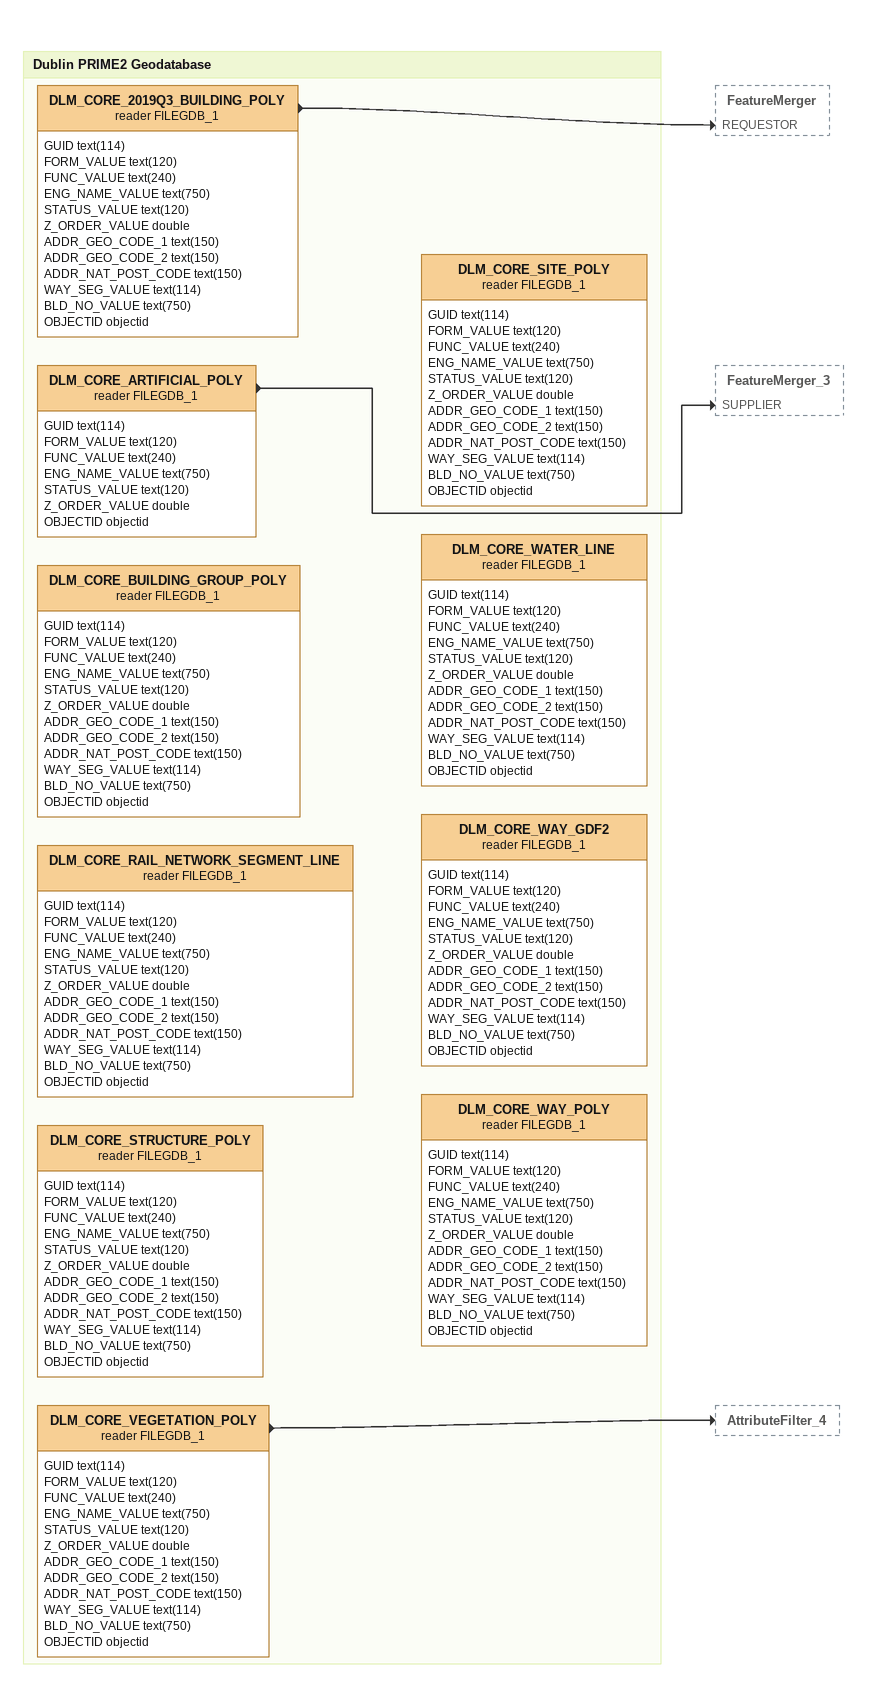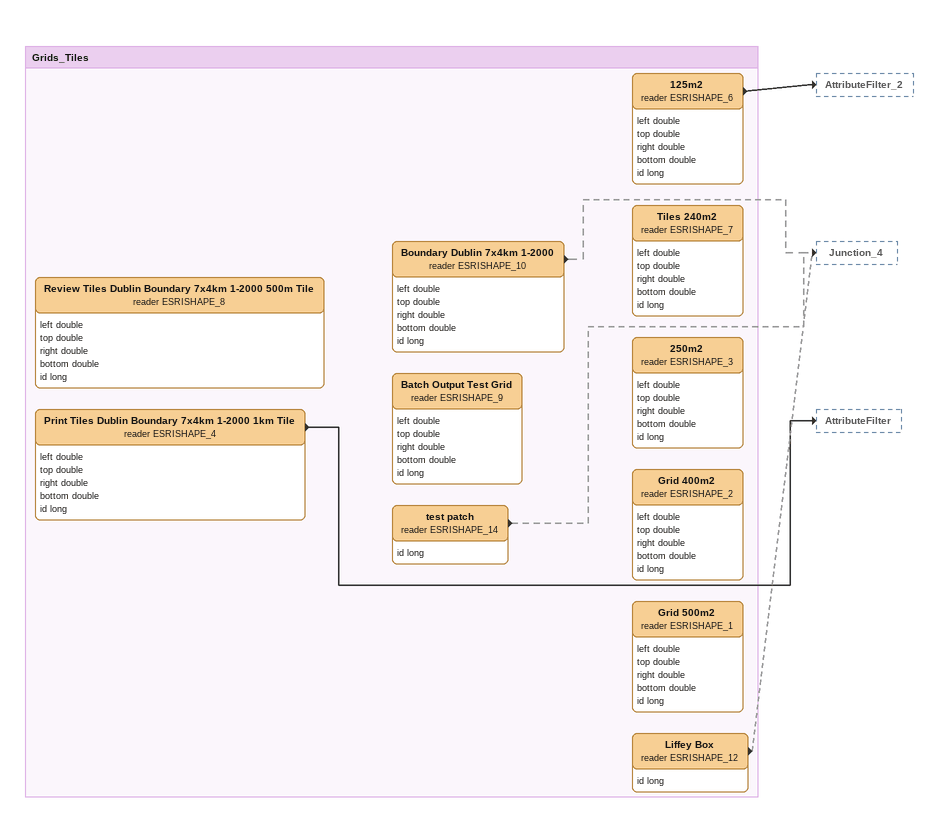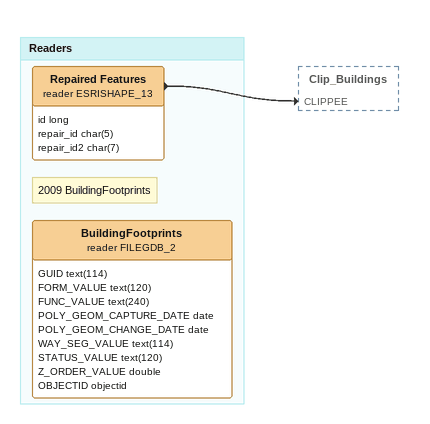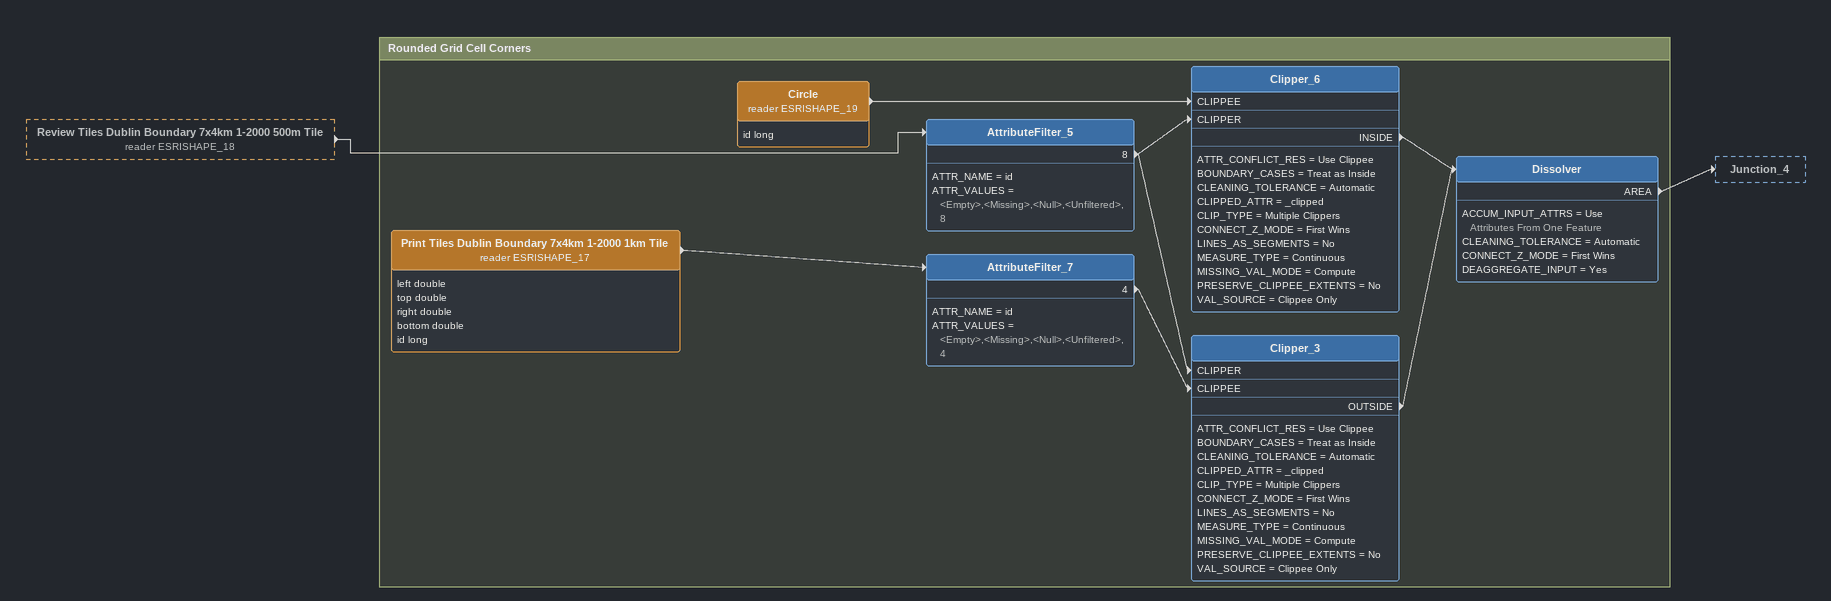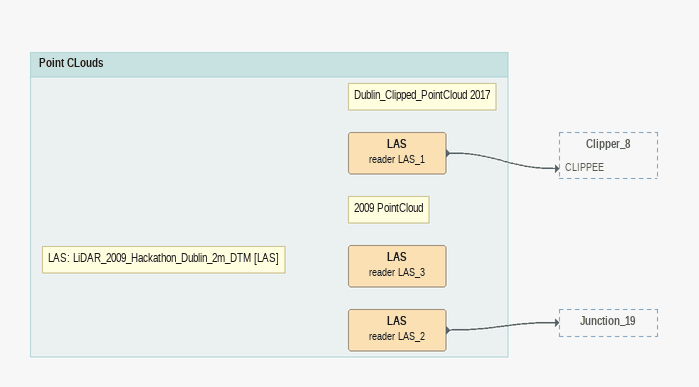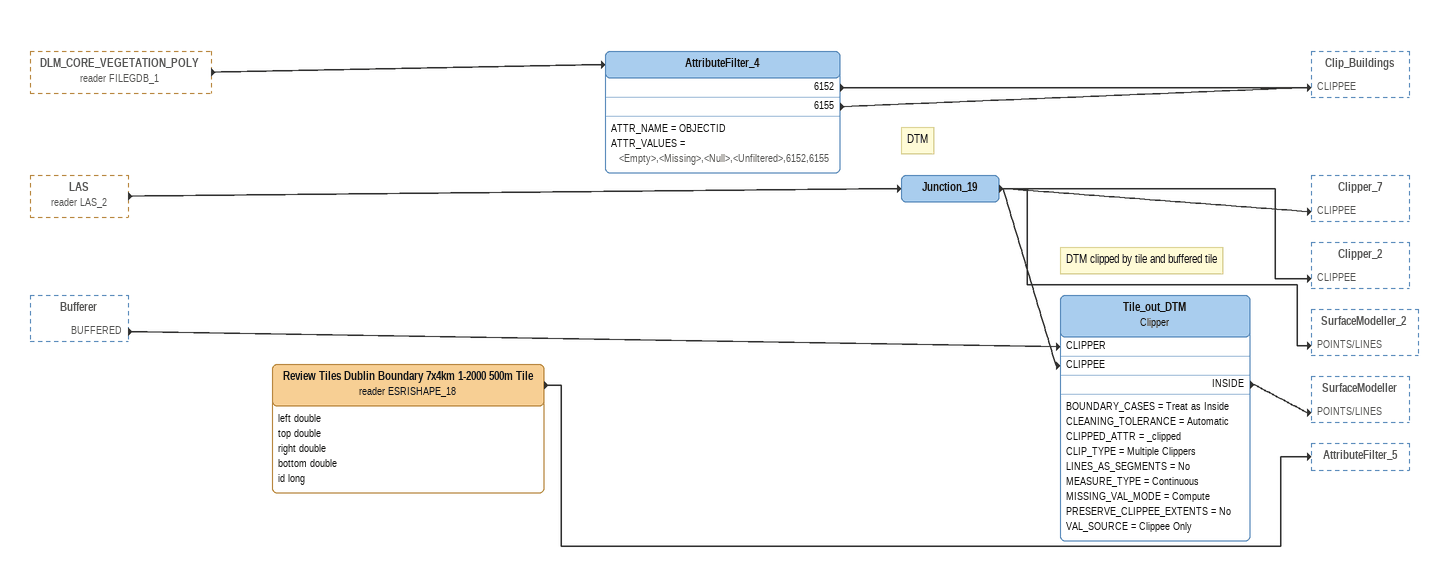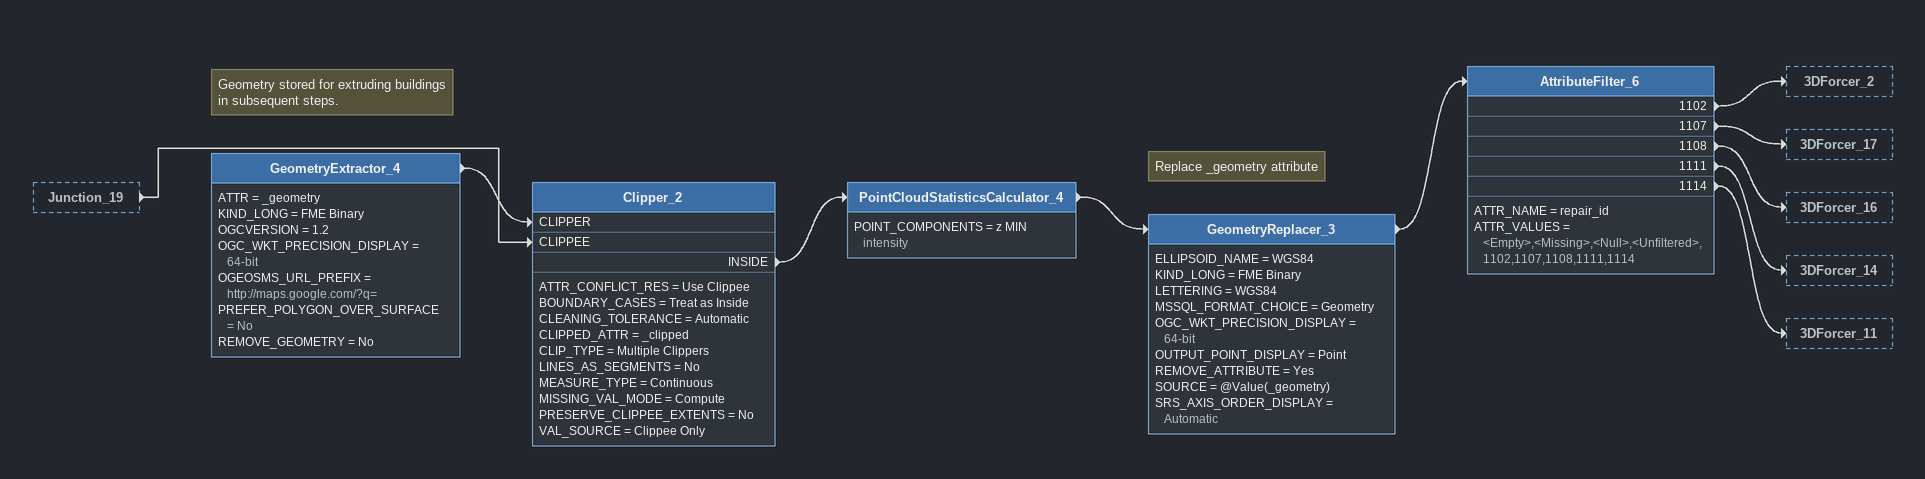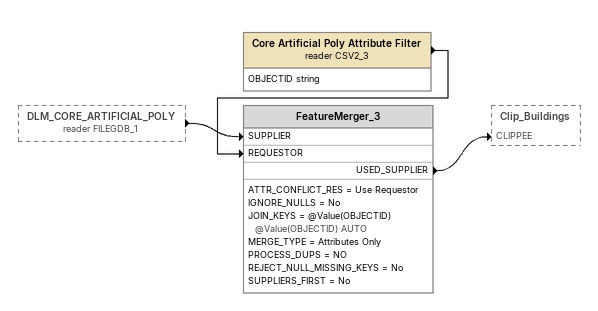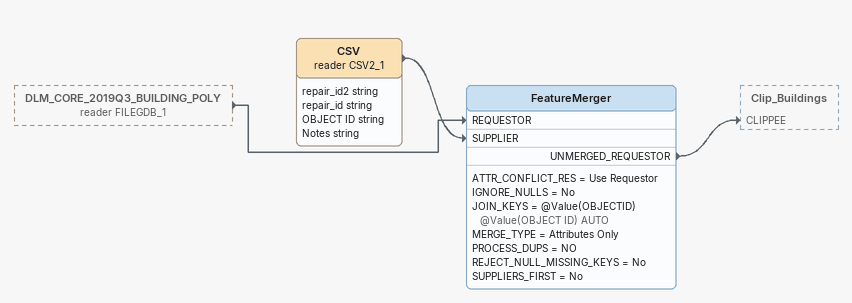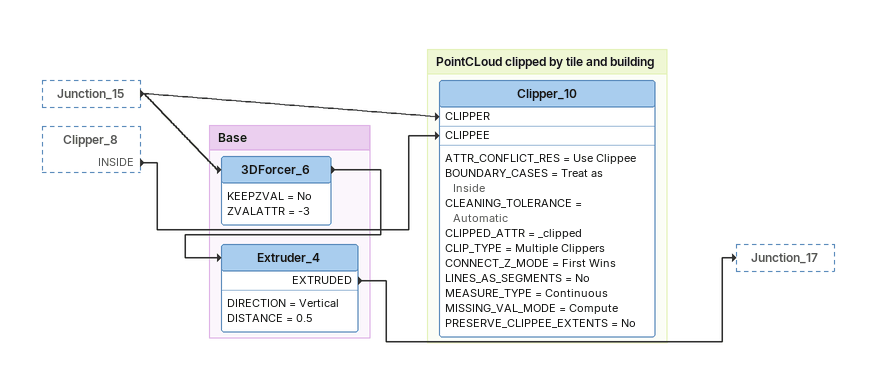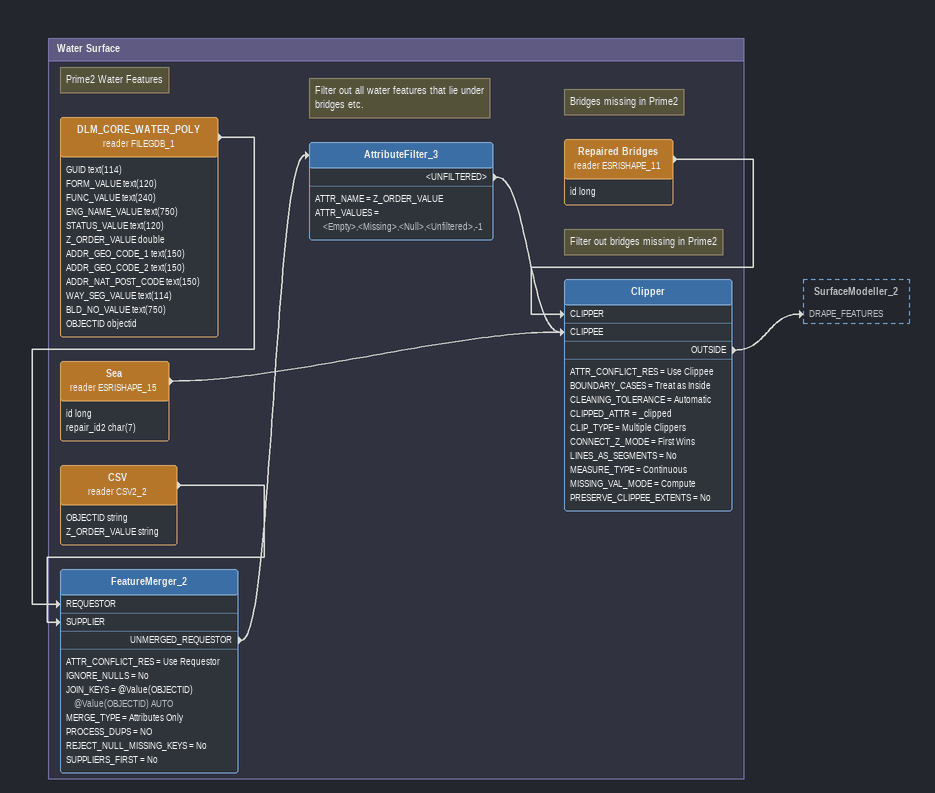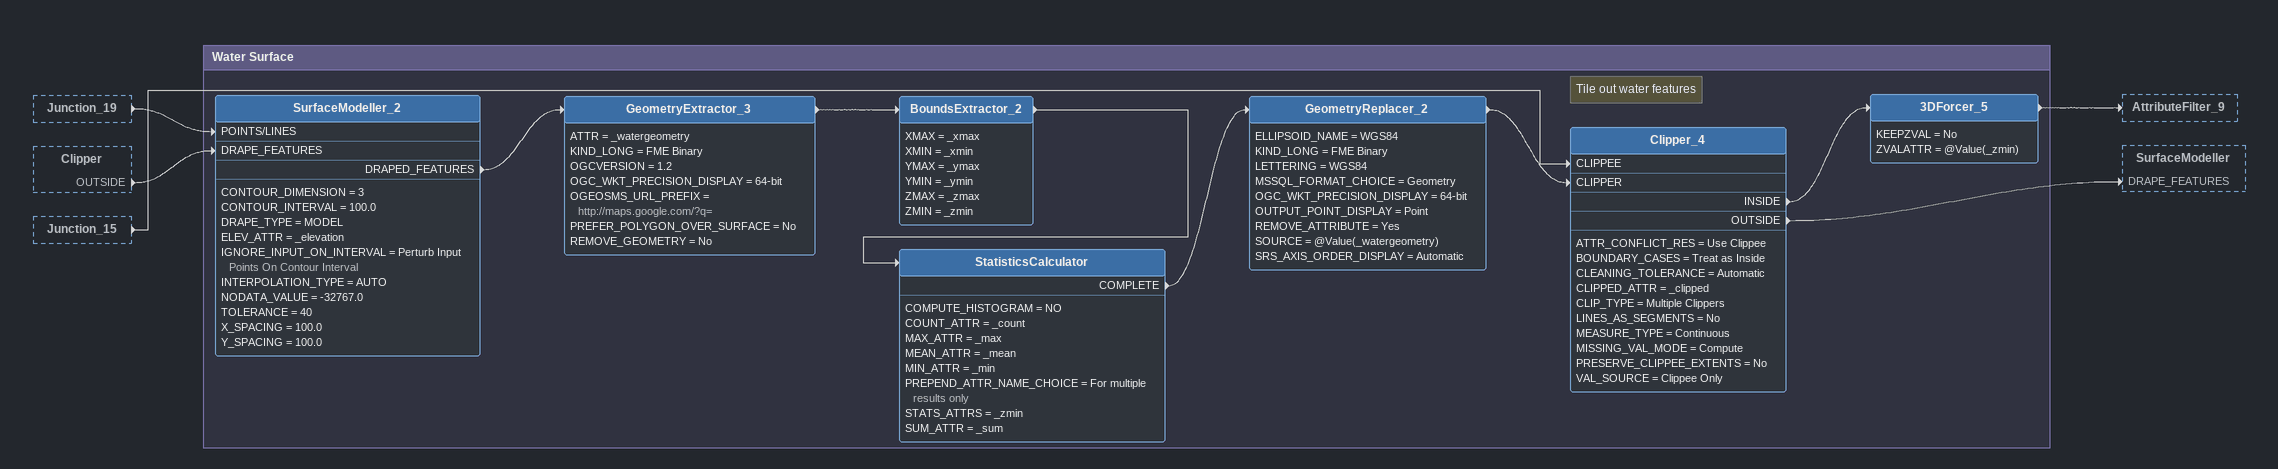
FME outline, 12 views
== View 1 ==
Bookmark: Dublin PRIME2 Geodatabase
DLM_CORE_RAIL_NETWORK_SEGMENT_LINE (reader FILEGDB_1)
    attributes: GUID text(114), FORM_VALUE text(120), FUNC_VALUE text(240), ENG_NAME_VALUE text(750), STATUS_VALUE text(120), Z_ORDER_VALUE double, ADDR_GEO_CODE_1 text(150), ADDR_GEO_CODE_2 text(150), ADDR_NAT_POST_CODE text(150), WAY_SEG_VALUE text(114), BLD_NO_VALUE text(750), OBJECTID objectid
DLM_CORE_2019Q3_BUILDING_POLY (reader FILEGDB_1)
    attributes: GUID text(114), FORM_VALUE text(120), FUNC_VALUE text(240), ENG_NAME_VALUE text(750), STATUS_VALUE text(120), Z_ORDER_VALUE double, ADDR_GEO_CODE_1 text(150), ADDR_GEO_CODE_2 text(150), ADDR_NAT_POST_CODE text(150), WAY_SEG_VALUE text(114), BLD_NO_VALUE text(750), OBJECTID objectid
    -> FeatureMerger [REQUESTOR]
DLM_CORE_ARTIFICIAL_POLY (reader FILEGDB_1)
    attributes: GUID text(114), FORM_VALUE text(120), FUNC_VALUE text(240), ENG_NAME_VALUE text(750), STATUS_VALUE text(120), Z_ORDER_VALUE double, OBJECTID objectid
    -> FeatureMerger_3 [SUPPLIER]
DLM_CORE_BUILDING_GROUP_POLY (reader FILEGDB_1)
    attributes: GUID text(114), FORM_VALUE text(120), FUNC_VALUE text(240), ENG_NAME_VALUE text(750), STATUS_VALUE text(120), Z_ORDER_VALUE double, ADDR_GEO_CODE_1 text(150), ADDR_GEO_CODE_2 text(150), ADDR_NAT_POST_CODE text(150), WAY_SEG_VALUE text(114), BLD_NO_VALUE text(750), OBJECTID objectid
DLM_CORE_STRUCTURE_POLY (reader FILEGDB_1)
    attributes: GUID text(114), FORM_VALUE text(120), FUNC_VALUE text(240), ENG_NAME_VALUE text(750), STATUS_VALUE text(120), Z_ORDER_VALUE double, ADDR_GEO_CODE_1 text(150), ADDR_GEO_CODE_2 text(150), ADDR_NAT_POST_CODE text(150), WAY_SEG_VALUE text(114), BLD_NO_VALUE text(750), OBJECTID objectid
DLM_CORE_VEGETATION_POLY (reader FILEGDB_1)
    attributes: GUID text(114), FORM_VALUE text(120), FUNC_VALUE text(240), ENG_NAME_VALUE text(750), STATUS_VALUE text(120), Z_ORDER_VALUE double, ADDR_GEO_CODE_1 text(150), ADDR_GEO_CODE_2 text(150), ADDR_NAT_POST_CODE text(150), WAY_SEG_VALUE text(114), BLD_NO_VALUE text(750), OBJECTID objectid
    -> AttributeFilter_4
DLM_CORE_SITE_POLY (reader FILEGDB_1)
    attributes: GUID text(114), FORM_VALUE text(120), FUNC_VALUE text(240), ENG_NAME_VALUE text(750), STATUS_VALUE text(120), Z_ORDER_VALUE double, ADDR_GEO_CODE_1 text(150), ADDR_GEO_CODE_2 text(150), ADDR_NAT_POST_CODE text(150), WAY_SEG_VALUE text(114), BLD_NO_VALUE text(750), OBJECTID objectid
DLM_CORE_WATER_LINE (reader FILEGDB_1)
    attributes: GUID text(114), FORM_VALUE text(120), FUNC_VALUE text(240), ENG_NAME_VALUE text(750), STATUS_VALUE text(120), Z_ORDER_VALUE double, ADDR_GEO_CODE_1 text(150), ADDR_GEO_CODE_2 text(150), ADDR_NAT_POST_CODE text(150), WAY_SEG_VALUE text(114), BLD_NO_VALUE text(750), OBJECTID objectid
DLM_CORE_WAY_GDF2 (reader FILEGDB_1)
    attributes: GUID text(114), FORM_VALUE text(120), FUNC_VALUE text(240), ENG_NAME_VALUE text(750), STATUS_VALUE text(120), Z_ORDER_VALUE double, ADDR_GEO_CODE_1 text(150), ADDR_GEO_CODE_2 text(150), ADDR_NAT_POST_CODE text(150), WAY_SEG_VALUE text(114), BLD_NO_VALUE text(750), OBJECTID objectid
DLM_CORE_WAY_POLY (reader FILEGDB_1)
    attributes: GUID text(114), FORM_VALUE text(120), FUNC_VALUE text(240), ENG_NAME_VALUE text(750), STATUS_VALUE text(120), Z_ORDER_VALUE double, ADDR_GEO_CODE_1 text(150), ADDR_GEO_CODE_2 text(150), ADDR_NAT_POST_CODE text(150), WAY_SEG_VALUE text(114), BLD_NO_VALUE text(750), OBJECTID objectid

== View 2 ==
Bookmark: Grids_Tiles
Review Tiles Dublin Boundary 7x4km 1-2000 500m Tile (reader ESRISHAPE_8)
    attributes: left double, top double, right double, bottom double, id long
Print Tiles Dublin Boundary 7x4km 1-2000 1km Tile (reader ESRISHAPE_4)
    attributes: left double, top double, right double, bottom double, id long
    -> AttributeFilter
Boundary Dublin 7x4km 1-2000 (reader ESRISHAPE_10)
    attributes: left double, top double, right double, bottom double, id long
    -> Junction_4 [off]
Batch Output Test Grid (reader ESRISHAPE_9)
    attributes: left double, top double, right double, bottom double, id long
125m2 (reader ESRISHAPE_6)
    attributes: left double, top double, right double, bottom double, id long
    -> AttributeFilter_2
Tiles 240m2 (reader ESRISHAPE_7)
    attributes: left double, top double, right double, bottom double, id long
250m2 (reader ESRISHAPE_3)
    attributes: left double, top double, right double, bottom double, id long
Grid 400m2 (reader ESRISHAPE_2)
    attributes: left double, top double, right double, bottom double, id long
Grid 500m2 (reader ESRISHAPE_1)
    attributes: left double, top double, right double, bottom double, id long
Liffey Box (reader ESRISHAPE_12)
    attributes: id long
    -> Junction_4 [off]
test patch (reader ESRISHAPE_14)
    attributes: id long
    -> Junction_4 [off]

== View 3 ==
Bookmark: Readers
Note: 2009 BuildingFootprints
BuildingFootprints (reader FILEGDB_2)
    attributes: GUID text(114), FORM_VALUE text(120), FUNC_VALUE text(240), POLY_GEOM_CAPTURE_DATE date, POLY_GEOM_CHANGE_DATE date, WAY_SEG_VALUE text(114), STATUS_VALUE text(120), Z_ORDER_VALUE double, OBJECTID objectid
Repaired Features (reader ESRISHAPE_13)
    attributes: id long, repair_id char(5), repair_id2 char(7)
    -> Clip_Buildings [CLIPPEE]

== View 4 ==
Review Tiles Dublin Boundary 7x4km 1-2000 500m Tile (reader ESRISHAPE_18) [outside]
    -> AttributeFilter_5

Bookmark: Rounded Grid Cell Corners
AttributeFilter_5
    ATTR_NAME = id
    ATTR_VALUES = <Empty>,<Missing>,<Null>,<Unfiltered>,8
    8 -> Clipper_3 [CLIPPER]
    8 -> Clipper_6 [CLIPPER]
Print Tiles Dublin Boundary 7x4km 1-2000 1km Tile (reader ESRISHAPE_17)
    attributes: left double, top double, right double, bottom double, id long
    -> AttributeFilter_7
AttributeFilter_7
    ATTR_NAME = id
    ATTR_VALUES = <Empty>,<Missing>,<Null>,<Unfiltered>,4
    4 -> Clipper_3 [CLIPPEE]
Clipper_3
    ATTR_CONFLICT_RES = Use Clippee
    BOUNDARY_CASES = Treat as Inside
    CLEANING_TOLERANCE = Automatic
    CLIPPED_ATTR = _clipped
    CLIP_TYPE = Multiple Clippers
    CONNECT_Z_MODE = First Wins
    LINES_AS_SEGMENTS = No
    MEASURE_TYPE = Continuous
    MISSING_VAL_MODE = Compute
    PRESERVE_CLIPPEE_EXTENTS = No
    VAL_SOURCE = Clippee Only
    OUTSIDE -> Dissolver
Circle (reader ESRISHAPE_19)
    attributes: id long
    -> Clipper_6 [CLIPPEE]
Clipper_6
    ATTR_CONFLICT_RES = Use Clippee
    BOUNDARY_CASES = Treat as Inside
    CLEANING_TOLERANCE = Automatic
    CLIPPED_ATTR = _clipped
    CLIP_TYPE = Multiple Clippers
    CONNECT_Z_MODE = First Wins
    LINES_AS_SEGMENTS = No
    MEASURE_TYPE = Continuous
    MISSING_VAL_MODE = Compute
    PRESERVE_CLIPPEE_EXTENTS = No
    VAL_SOURCE = Clippee Only
    INSIDE -> Dissolver
Dissolver
    ACCUM_INPUT_ATTRS = Use Attributes From One Feature
    CLEANING_TOLERANCE = Automatic
    CONNECT_Z_MODE = First Wins
    DEAGGREGATE_INPUT = Yes
    AREA -> Junction_4

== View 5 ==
Bookmark: Point CLouds
Note: Dublin_Clipped_PointCloud 2017
LAS (reader LAS_1)
    -> Clipper_8 [CLIPPEE]
Note: 2009 PointCloud
LAS (reader LAS_3)
Note: LAS: LiDAR_2009_Hackathon_Dublin_2m_DTM [LAS]
LAS (reader LAS_2)
    -> Junction_19

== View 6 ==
DLM_CORE_VEGETATION_POLY (reader FILEGDB_1) [outside]
    -> AttributeFilter_4
LAS (reader LAS_2) [outside]
    -> Junction_19
Bufferer [outside]
    BUFFERED -> Tile_out_DTM [CLIPPER]
Review Tiles Dublin Boundary 7x4km 1-2000 500m Tile (reader ESRISHAPE_18)
    attributes: left double, top double, right double, bottom double, id long
    -> AttributeFilter_5
AttributeFilter_4
    ATTR_NAME = OBJECTID
    ATTR_VALUES = <Empty>,<Missing>,<Null>,<Unfiltered>,6152,6155
    6152 -> Clip_Buildings [CLIPPEE]
    6155 -> Clip_Buildings [CLIPPEE]
Note: DTM
Junction_19
    -> Clipper_7 [CLIPPEE]
    -> Clipper_2 [CLIPPEE]
    -> Tile_out_DTM [CLIPPEE]
    -> SurfaceModeller_2 [POINTS/LINES]
Note: DTM clipped by tile and buffered tile
Tile_out_DTM: Clipper
    BOUNDARY_CASES = Treat as Inside
    CLEANING_TOLERANCE = Automatic
    CLIPPED_ATTR = _clipped
    CLIP_TYPE = Multiple Clippers
    LINES_AS_SEGMENTS = No
    MEASURE_TYPE = Continuous
    MISSING_VAL_MODE = Compute
    PRESERVE_CLIPPEE_EXTENTS = No
    VAL_SOURCE = Clippee Only
    INSIDE -> SurfaceModeller [POINTS/LINES]

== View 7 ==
Junction_19 [outside]
    -> Clipper_2 [CLIPPEE]
Note: Geometry stored for extruding buildings in subsequent steps.
GeometryExtractor_4
    ATTR = _geometry
    KIND_LONG = FME Binary
    OGCVERSION = 1.2
    OGC_WKT_PRECISION_DISPLAY = 64-bit
    OGEOSMS_URL_PREFIX = http://maps.google.com/?q=
    PREFER_POLYGON_OVER_SURFACE = No
    REMOVE_GEOMETRY = No
    -> Clipper_2 [CLIPPER]
Clipper_2
    ATTR_CONFLICT_RES = Use Clippee
    BOUNDARY_CASES = Treat as Inside
    CLEANING_TOLERANCE = Automatic
    CLIPPED_ATTR = _clipped
    CLIP_TYPE = Multiple Clippers
    LINES_AS_SEGMENTS = No
    MEASURE_TYPE = Continuous
    MISSING_VAL_MODE = Compute
    PRESERVE_CLIPPEE_EXTENTS = No
    VAL_SOURCE = Clippee Only
    INSIDE -> PointCloudStatisticsCalculator_4
PointCloudStatisticsCalculator_4
    POINT_COMPONENTS = z MIN        intensity
    -> GeometryReplacer_3
Note: Replace _geometry attribute
GeometryReplacer_3
    ELLIPSOID_NAME = WGS84
    KIND_LONG = FME Binary
    LETTERING = WGS84
    MSSQL_FORMAT_CHOICE = Geometry
    OGC_WKT_PRECISION_DISPLAY = 64-bit
    OUTPUT_POINT_DISPLAY = Point
    REMOVE_ATTRIBUTE = Yes
    SOURCE = @Value(_geometry)
    SRS_AXIS_ORDER_DISPLAY = Automatic
    -> AttributeFilter_6
AttributeFilter_6
    ATTR_NAME = repair_id
    ATTR_VALUES = <Empty>,<Missing>,<Null>,<Unfiltered>,1102,1107,1108,1111,1114
    1102 -> 3DForcer_2
    1107 -> 3DForcer_17
    1108 -> 3DForcer_16
    1111 -> 3DForcer_14
    1114 -> 3DForcer_11

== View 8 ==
DLM_CORE_ARTIFICIAL_POLY (reader FILEGDB_1) [outside]
    -> FeatureMerger_3 [SUPPLIER]
Core Artificial Poly Attribute Filter (reader CSV2_3)
    attributes: OBJECTID string
    -> FeatureMerger_3 [REQUESTOR]
FeatureMerger_3
    ATTR_CONFLICT_RES = Use Requestor
    IGNORE_NULLS = No
    JOIN_KEYS = @Value(OBJECTID) @Value(OBJECTID) AUTO
    MERGE_TYPE = Attributes Only
    PROCESS_DUPS = NO
    REJECT_NULL_MISSING_KEYS = No
    SUPPLIERS_FIRST = No
    USED_SUPPLIER -> Clip_Buildings [CLIPPEE]

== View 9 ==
DLM_CORE_2019Q3_BUILDING_POLY (reader FILEGDB_1) [outside]
    -> FeatureMerger [REQUESTOR]
CSV (reader CSV2_1)
    attributes: repair_id2 string, repair_id string, OBJECT ID string, Notes string
    -> FeatureMerger [SUPPLIER]
FeatureMerger
    ATTR_CONFLICT_RES = Use Requestor
    IGNORE_NULLS = No
    JOIN_KEYS = @Value(OBJECTID) @Value(OBJECT ID) AUTO
    MERGE_TYPE = Attributes Only
    PROCESS_DUPS = NO
    REJECT_NULL_MISSING_KEYS = No
    SUPPLIERS_FIRST = No
    UNMERGED_REQUESTOR -> Clip_Buildings [CLIPPEE]

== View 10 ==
Junction_15 [outside]
    -> Clipper_10 [CLIPPER]
    -> 3DForcer_6
Clipper_8 [outside]
    INSIDE -> Clipper_10 [CLIPPEE]

Bookmark: Base
3DForcer_6
    KEEPZVAL = No
    ZVALATTR = -3
    -> Extruder_4
Extruder_4
    DIRECTION = Vertical
    DISTANCE = 0.5
    EXTRUDED -> Junction_17

Bookmark: PointCLoud clipped by tile and building
Clipper_10
    ATTR_CONFLICT_RES = Use Clippee
    BOUNDARY_CASES = Treat as Inside
    CLEANING_TOLERANCE = Automatic
    CLIPPED_ATTR = _clipped
    CLIP_TYPE = Multiple Clippers
    CONNECT_Z_MODE = First Wins
    LINES_AS_SEGMENTS = No
    MEASURE_TYPE = Continuous
    MISSING_VAL_MODE = Compute
    PRESERVE_CLIPPEE_EXTENTS = No

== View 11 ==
Bookmark: Water Surface
Note: Prime2 Water Features
DLM_CORE_WATER_POLY (reader FILEGDB_1)
    attributes: GUID text(114), FORM_VALUE text(120), FUNC_VALUE text(240), ENG_NAME_VALUE text(750), STATUS_VALUE text(120), Z_ORDER_VALUE double, ADDR_GEO_CODE_1 text(150), ADDR_GEO_CODE_2 text(150), ADDR_NAT_POST_CODE text(150), WAY_SEG_VALUE text(114), BLD_NO_VALUE text(750), OBJECTID objectid
    -> FeatureMerger_2 [REQUESTOR]
Sea (reader ESRISHAPE_15)
    attributes: id long, repair_id2 char(7)
    -> Clipper [CLIPPEE]
CSV (reader CSV2_2)
    attributes: OBJECTID string, Z_ORDER_VALUE string
    -> FeatureMerger_2 [SUPPLIER]
FeatureMerger_2
    ATTR_CONFLICT_RES = Use Requestor
    IGNORE_NULLS = No
    JOIN_KEYS = @Value(OBJECTID) @Value(OBJECTID) AUTO
    MERGE_TYPE = Attributes Only
    PROCESS_DUPS = NO
    REJECT_NULL_MISSING_KEYS = No
    SUPPLIERS_FIRST = No
    UNMERGED_REQUESTOR -> AttributeFilter_3
Note: Filter out all water features that lie under bridges etc.
AttributeFilter_3
    ATTR_NAME = Z_ORDER_VALUE
    ATTR_VALUES = <Empty>,<Missing>,<Null>,<Unfiltered>,-1
    <UNFILTERED> -> Clipper [CLIPPEE]
Note: Bridges missing in Prime2
Repaired Bridges (reader ESRISHAPE_11)
    attributes: id long
    -> Clipper [CLIPPER]
Note: Filter out bridges missing in Prime2
Clipper
    ATTR_CONFLICT_RES = Use Clippee
    BOUNDARY_CASES = Treat as Inside
    CLEANING_TOLERANCE = Automatic
    CLIPPED_ATTR = _clipped
    CLIP_TYPE = Multiple Clippers
    CONNECT_Z_MODE = First Wins
    LINES_AS_SEGMENTS = No
    MEASURE_TYPE = Continuous
    MISSING_VAL_MODE = Compute
    PRESERVE_CLIPPEE_EXTENTS = No
    OUTSIDE -> SurfaceModeller_2 [DRAPE_FEATURES]

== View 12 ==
Junction_19 [outside]
    -> SurfaceModeller_2 [POINTS/LINES]
Clipper [outside]
    OUTSIDE -> SurfaceModeller_2 [DRAPE_FEATURES]
Junction_15 [outside]
    -> Clipper_4 [CLIPPEE]

Bookmark: Water Surface
SurfaceModeller_2
    CONTOUR_DIMENSION = 3
    CONTOUR_INTERVAL = 100.0
    DRAPE_TYPE = MODEL
    ELEV_ATTR = _elevation
    IGNORE_INPUT_ON_INTERVAL = Perturb Input Points On Contour Interval
    INTERPOLATION_TYPE = AUTO
    NODATA_VALUE = -32767.0
    TOLERANCE = 40
    X_SPACING = 100.0
    Y_SPACING = 100.0
    DRAPED_FEATURES -> GeometryExtractor_3
GeometryExtractor_3
    ATTR = _watergeometry
    KIND_LONG = FME Binary
    OGCVERSION = 1.2
    OGC_WKT_PRECISION_DISPLAY = 64-bit
    OGEOSMS_URL_PREFIX = http://maps.google.com/?q=
    PREFER_POLYGON_OVER_SURFACE = No
    REMOVE_GEOMETRY = No
    -> BoundsExtractor_2
BoundsExtractor_2
    XMAX = _xmax
    XMIN = _xmin
    YMAX = _ymax
    YMIN = _ymin
    ZMAX = _zmax
    ZMIN = _zmin
    -> StatisticsCalculator
StatisticsCalculator
    COMPUTE_HISTOGRAM = NO
    COUNT_ATTR = _count
    MAX_ATTR = _max
    MEAN_ATTR = _mean
    MIN_ATTR = _min
    PREPEND_ATTR_NAME_CHOICE = For multiple results only
    STATS_ATTRS = _zmin
    SUM_ATTR = _sum
    COMPLETE -> GeometryReplacer_2
GeometryReplacer_2
    ELLIPSOID_NAME = WGS84
    KIND_LONG = FME Binary
    LETTERING = WGS84
    MSSQL_FORMAT_CHOICE = Geometry
    OGC_WKT_PRECISION_DISPLAY = 64-bit
    OUTPUT_POINT_DISPLAY = Point
    REMOVE_ATTRIBUTE = Yes
    SOURCE = @Value(_watergeometry)
    SRS_AXIS_ORDER_DISPLAY = Automatic
    -> Clipper_4 [CLIPPER]
Note: Tile out water features
Clipper_4
    ATTR_CONFLICT_RES = Use Clippee
    BOUNDARY_CASES = Treat as Inside
    CLEANING_TOLERANCE = Automatic
    CLIPPED_ATTR = _clipped
    CLIP_TYPE = Multiple Clippers
    LINES_AS_SEGMENTS = No
    MEASURE_TYPE = Continuous
    MISSING_VAL_MODE = Compute
    PRESERVE_CLIPPEE_EXTENTS = No
    VAL_SOURCE = Clippee Only
    INSIDE -> 3DForcer_5
    OUTSIDE -> SurfaceModeller [DRAPE_FEATURES]
3DForcer_5
    KEEPZVAL = No
    ZVALATTR = @Value(_zmin)
    -> AttributeFilter_9
